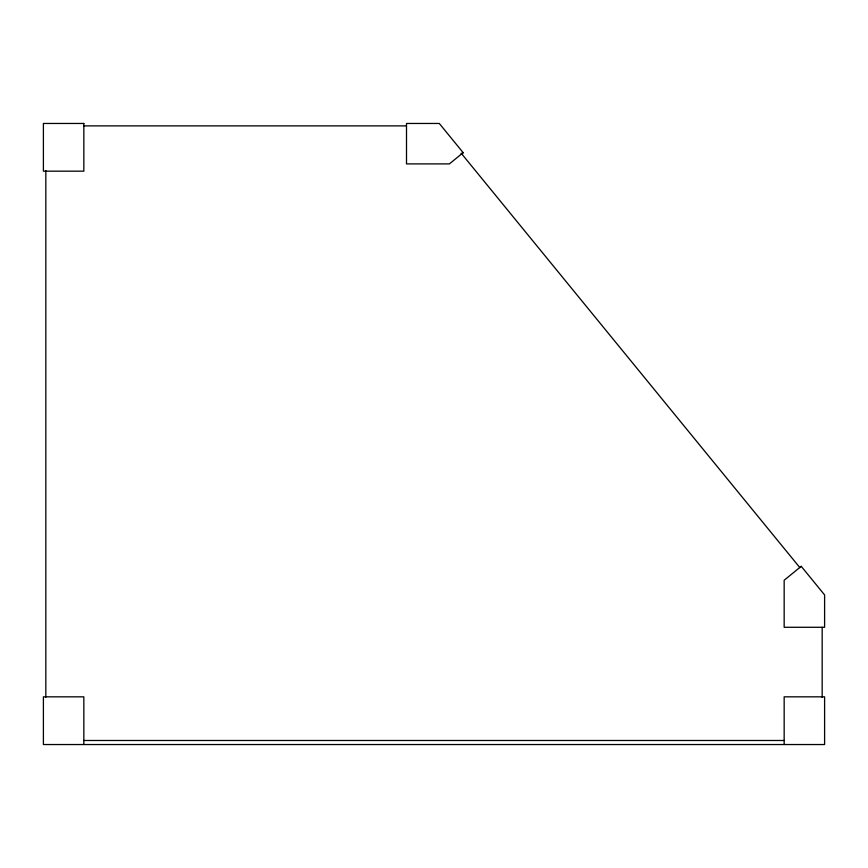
<?xml version="1.0" encoding="UTF-8"?>
<svg xmlns="http://www.w3.org/2000/svg" width="868" height="868" viewBox="0 0 868 868"><rect width="100%" height="100%" fill="white"/><g stroke="black" fill="none" stroke-linecap="round" stroke-linejoin="round"><path stroke-width="1.3" d="M461.244 154.2L463.143 152.638M83.773 125.882L406.332 125.882M83.762 740.491L784.238 740.491M461.147 153.169L799.873 567.65M822.17 627.282L822.17 697.362M784.162 744.538L784.162 696.83L824.6 696.83L824.6 744.538L43.4 744.538L43.4 696.83L83.838 696.83L83.838 744.538M45.83 170.562L45.83 697.178M463.154 152.659L449.396 163.9L406.506 163.9L406.506 123.462L439.295 123.462L463.154 152.659M801.218 566.316L784.162 580.258L784.162 627.282L824.6 627.282L824.6 594.927L801.218 566.316M83.838 123.462L43.4 123.462L43.4 171.17L83.838 171.17L83.838 123.462"/></g></svg>
